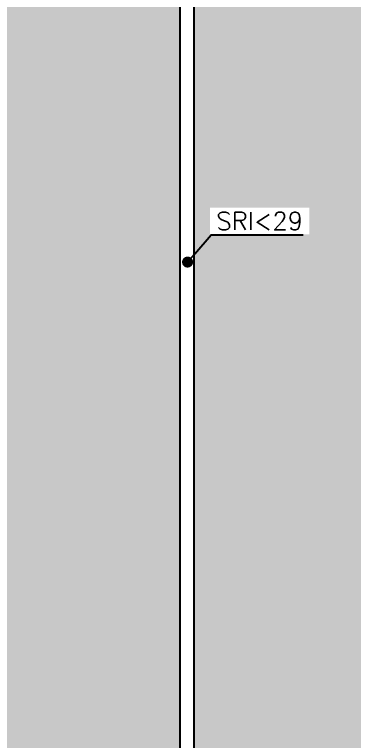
# Model space of a CAD drawing. Header units: centimetres. Extents: x -10658 to 14823, y -5448 to 3597.
# Drawn here: x -1940 to -1694, y 1254 to 1781 of the extents above; entities that cross this region are included whole.
import ezdxf
from ezdxf.enums import TextEntityAlignment as Align

# ---------------------------------------------------------------- set-up
doc = ezdxf.new("R2010")
doc.units = ezdxf.units.CM
doc.header["$LTSCALE"] = 100
doc.header["$MEASUREMENT"] = 0
doc.header["$PDMODE"] = 35
for name, color, linetype in [('DIM IN', 1, 'Continuous'), ('SOURROUNDING$0$HATCH', 8, 'Continuous'), ('SOURROUNDING$0$KERBSTONE', 11, 'Continuous')]:
    doc.layers.add(name, color=color, linetype=linetype)
doc.layers.add('SOURROUNDING$0$HAT', color=8, linetype='Continuous', lineweight=9)
doc.styles.add('ROMANS', font='romans')
doc.styles.add('SOURROUNDING$0$22', font='romans.shx')
doc.dimstyles.new('AS-17-100', dxfattribs={"dimtxt": 17, "dimasz": 10, "dimexe": 10, "dimexo": 10, "dimgap": 6, "dimtad": 1, "dimtoh": 1, "dimdec": 0, "dimdsep": 46, "dimtxsty": 'ROMANS', "dimblk1": 'ARCHTICK', "dimblk2": 'ARCHTICK', "dimsah": 1, "dimcen": 25, "dimdle": 10, "dimclrd": 1, "dimclre": 1, "dimclrt": 2, "dimadec": 0, "dimazin": 0, "dimtfac": 1, "dimtdec": 0, "dimtofl": 0, "dimtmove": 2, "dimatfit": 3, "dimldrblk": 'ARCHTICK', "dimfxl": 1, "dimtolj": 1, "dimtzin": 0, "dimarcsym": 0})

# ---------------------------------------------------------------- blocks, each defined once
blk = doc.blocks.new('_ARCHTICK')
at = {"color": 0, "linetype": 'ByBlock', "const_width": 0.15}
blk.add_lwpolyline([(-0.5, -0.5), (0.5, 0.5)], dxfattribs=at)
blk = doc.blocks.new('*D51')
at = {"layer": 'Defpoints', "color": 0, "transparency": 16777216}
for p in [(-3048, 1883.36), (-1685, 1853), (-3048, 1585)]:
    blk.add_point(p, dxfattribs=at)
at = {"layer": 'DIM IN', "color": 1, "lineweight": -2, "transparency": 16777216}
for p, q in [((-3048, 1595), (-3048, 1893.36)), ((-1685, 1863), (-1685, 1893.36)), ((-1675, 1883.36), (-3058, 1883.36))]:
    blk.add_line(p, q, dxfattribs=at)
at = {"layer": 'DIM IN', "color": 1, "lineweight": -2, "transparency": 16777216, "xscale": 10, "yscale": 10, "zscale": 10, "rotation": 180}
blk.add_blockref('_ARCHTICK', (-3048, 1883.36), dxfattribs=at)
at = {"layer": 'DIM IN', "color": 1, "lineweight": -2, "transparency": 16777216, "xscale": 10, "yscale": 10, "zscale": 10}
blk.add_blockref('_ARCHTICK', (-1685, 1883.36), dxfattribs=at)
at = {"layer": 'DIM IN', "color": 2, "transparency": 16777216, "insert": (-2366.5, 1893.36), "char_height": 16, "attachment_point": 5, "style": 'ROMANS'}
blk.add_mtext('\\A1;1363', dxfattribs=at)
blk = doc.blocks.new('SOURROUNDING$0$_Dot')
at = {"color": 0, "linetype": 'ByBlock', "lineweight": -2}
blk.add_line((-0.5, 0), (-1, 0), dxfattribs=at)
at = {"color": 0, "linetype": 'ByBlock', "const_width": 0.5}
blk.add_lwpolyline([(-0.25, 0, 1), (0.25, 0, 1)], format="xyb", close=True, dxfattribs=at)
blk = doc.blocks.new('SOURROUNDING')
at = {"layer": 'SOURROUNDING$0$HAT', "transparency": 33554658}
h = blk.add_hatch(dxfattribs=at)
h.set_pattern_fill('CROSS', color=256, scale=150, angle=90)
h.paths.add_polyline_path([(-1392.07, 640.01), (-2418, 639.99), (-2418, 25), (-1392.07, 25)])
h.paths.add_polyline_path([(-1810, 2848), (-1810, 3028), (-3028, 3028), (-3028, 785), (-1820, 785), (-1820, 1969.72), (-1935, 1969.72), (-1935, 2521.19), (-1820, 2521.19), (-1820, 2848)])
h.paths.add_polyline_path([(-890, 3028), (-880, 2818), (-165, 2818), (-175, 2848), (-165, 2848), (-165, 652.91), (-722.07, 652.91), (-722.07, 25), (-20, 20), (-20, 3028)])
at = {"layer": 'SOURROUNDING$0$KERBSTONE', "lineweight": 13}
h = blk.add_hatch(dxfattribs=at)
h.set_pattern_fill('AR-HBONE', color=252, scale=5, angle=90)
h.paths.add_polyline_path([(-175, 1001.39), (-180.24, 999.4), (-175, 1003.26), (-175, 1910.07), (-189.19, 1904.68), (-175, 1915.15), (-175, 1965.25), (-177.79, 1965.57), (-175, 1966.16), (-175, 2515.31), (-190.95, 2509.26), (-175, 2521.02), (-175, 2569.63), (-179.55, 2570.15), (-175, 2571.11), (-175, 2808), (-890, 2808), (-890, 3028), (-1810, 3028), (-1810, 2511.19), (-1925, 2511.19), (-1925, 1979.72), (-1810, 1979.72), (-1810, 775), (-3028, 775), (-3028, 650), (-2728, 650), (-2448, 650), (-2428, 650), (-1382.07, 650), (-1382.07, 25), (-1257.59, 25), (-1257.07, 25), (-857.07, 25), (-732.07, 25), (-732.07, 668), (-175, 668)])
h.paths.add_polyline_path([(-1685, 828), (-1685, 2129.72), (-1770, 2129.72), (-1770, 2361.19), (-1685, 2361.19), (-1685, 2748), (-1220, 2748), (-1220, 2683), (-890, 2683), (-300, 2683), (-300, 788), (-590, 788), (-590, 793), (-817, 793), (-817, 713), (-1286.12, 713), (-1287.5, 828)], flags=16)
h.paths.add_polyline_path([(-1798.23, 1621.66), (-1726.11, 1621.66), (-1726.11, 1641.16), (-1798.23, 1641.16)], flags=16)
h.paths.add_polyline_path([(-1563.97, 2964.65), (-999.2, 2964.65), (-999.2, 3018.34), (-1563.97, 3018.34)], flags=16)
at = {"layer": 'SOURROUNDING$0$HATCH', "color": 1, "linetype": 'Continuous', "ltscale": 15}
blk.add_lwpolyline([(-1809.29, 1607.62), (-1797.33, 1621.44), (-1730.51, 1621.44)], dxfattribs=at)
at = {"layer": 'SOURROUNDING$0$KERBSTONE', "color": 2}
for p, q in [((-1810, 1979.72), (-1810, 775)), ((-1820, 785), (-1820, 1969.72))]:
    blk.add_line(p, q, dxfattribs=at)
at = {"layer": 'SOURROUNDING$0$HATCH', "color": 1, "linetype": 'Continuous', "ltscale": 15, "xscale": 8, "yscale": 8, "zscale": 8, "rotation": 229.1117954987971}
blk.add_blockref('SOURROUNDING$0$_Dot', (-1814.53, 1601.58), dxfattribs=at)
at = {"layer": 'SOURROUNDING$0$HATCH', "color": 1, "linetype": 'Continuous', "ltscale": 15, "style": 'SOURROUNDING$0$22'}
blk.add_text('SRI<29', height=13, dxfattribs=at).set_placement((-1762.17, 1624.91), align=Align.CENTER)

msp = doc.modelspace()

# ---------------------------------------------------------------- block references
msp.add_blockref('SOURROUNDING', (0, 0))

# ---------------------------------------------------------------- dimensions: what is measured, and where the dimension line sits
at = {"layer": 'DIM IN'}
dim = msp.add_linear_dim(base=(-3048, 1883.36), p1=(-1685, 1853), p2=(-3048, 1585), dimstyle='AS-17-100', override={"dimtxt": 16, "dimgap": 2}, dxfattribs=at)
dim.commit()
dim.dimension.update_dxf_attribs({"geometry": '*D51', "text_midpoint": (-2366.5, 1893.36)})

doc.saveas('drawing.dxf')
